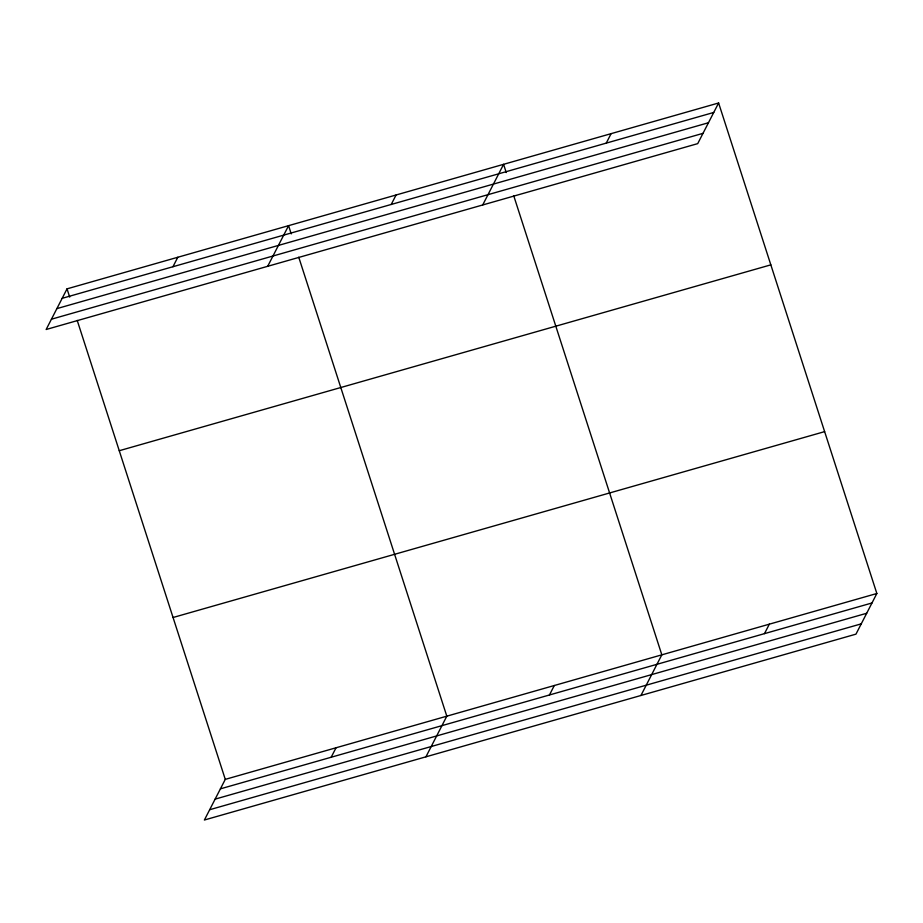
<?xml version="1.0" encoding="UTF-8"?>
<svg xmlns="http://www.w3.org/2000/svg" width="923" height="923" viewBox="0 0 923 923"><rect width="100%" height="100%" fill="white"/><g stroke="black" fill="none" stroke-linecap="round" stroke-linejoin="round"><path stroke-width="1.38" d="M67.033 288.853L46.15 329.499L697.719 143.63L718.613 102.984L67.033 288.853L69.698 297.091M172.936 266.735L177.804 257.263M267.682 266.309L288.576 225.662L291.23 233.888M391.214 204.468L396.082 194.995M482.706 204.964L503.589 164.329L506.242 172.555M77.22 320.408L225.281 779.37L204.387 820.016L855.967 634.147L876.85 593.501L718.613 102.984M606.238 143.134L611.107 133.662M331.172 757.241L336.041 747.768M425.93 756.814L446.813 716.179L298.752 257.217M549.45 694.973L554.319 685.501M640.943 695.481L661.826 654.834L513.765 195.872M764.475 633.64L769.344 624.167M62.164 298.325L713.744 112.456M56.88 308.617L708.46 122.747M51.434 319.208L703.014 133.339M119.252 450.724L770.832 264.855M173.062 617.499L824.631 431.629M225.281 779.37L876.85 593.501M220.412 788.842L871.981 602.973M215.117 799.133L866.697 613.264M209.671 809.725L861.251 623.856"/></g></svg>
